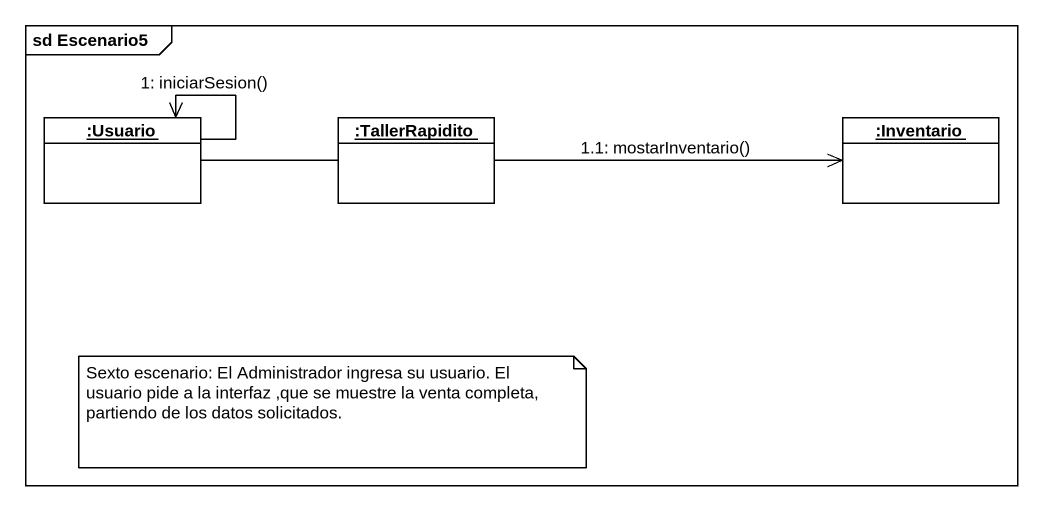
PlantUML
@startuml
mainframe sd Escenario5
hide circle
hide empty members
object ":Usuario" as Usuario
object ":TallerRapidito" as TallerRapidito
object ":Inventario" as Inventario
Usuario -right- TallerRapidito
Usuario --> Usuario : 1: iniciarSesion()
TallerRapidito -right-> Inventario : 1.1: mostarInventario()
note as N1
  Sexto escenario: El Administrador ingresa su usuario. El usuario pide a la interfaz ,que se muestre la venta completa, partiendo de los datos solicitados.
end note
@enduml
